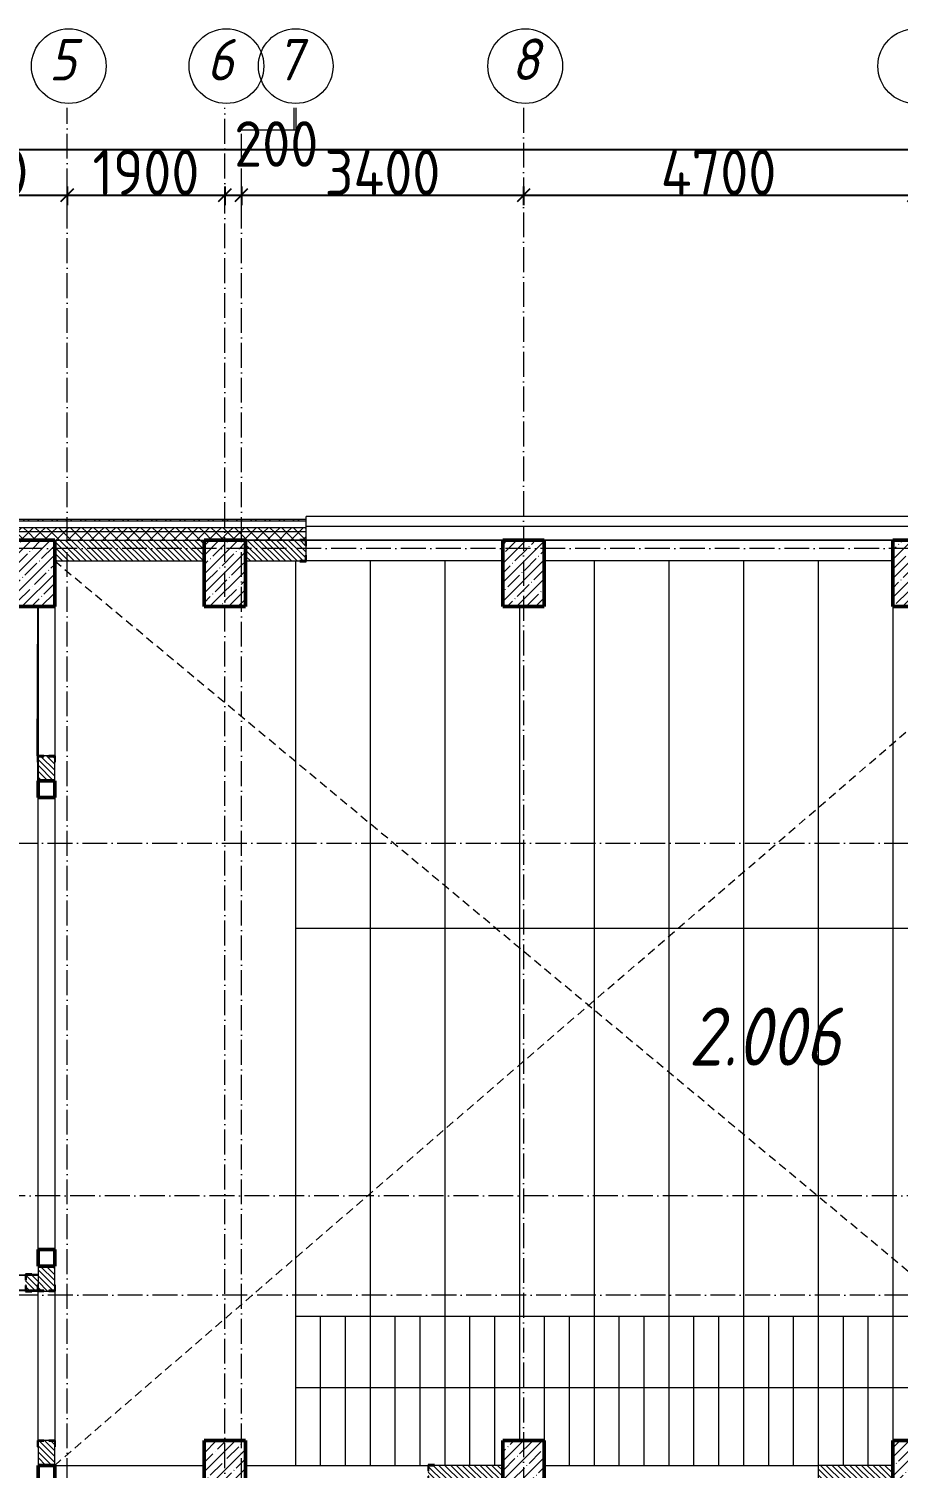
# Model space of a CAD drawing. Header units: millimetres. Extents: x -136833 to 49383, y -8033 to 344618.
# Drawn here: x -124146 to -113669, y 320293 to 337642 of the extents above; entities that cross this region are included whole.
import ezdxf

# ---------------------------------------------------------------- set-up
doc = ezdxf.new("R2010")
doc.units = ezdxf.units.MM
doc.linetypes.add('200_ШТРИХ_ш1п0_6_', pattern=[160, 100, -60])
doc.linetypes.add('50_200_ШТРИХ_1Т_ш5_п1_п1_', pattern=[700, 500, -100, 0, -100])
for name, color, linetype, lineweight in [('A-____-____-DIMS', 7, 'Continuous', 9), ('A-DETL-____-OTLN-3', 7, '200_ШТРИХ_ш1п0_6_', 9), ('A-GENM-____-MCUT', 7, 'Continuous', 25), ('A-GENM-____-OTLN-1', 7, 'Continuous', 25), ('A-GLAZ-____-OTLN', 7, 'Continuous', 9), ('A-WALL-____-MCUT', 7, 'Continuous', 13), ('A-WALL-____-MCUT-1', 7, 'Continuous', 9), ('A-WALL-____-OTLN', 7, 'Continuous', 9), ('A-WALL-____-PATT-1', 7, 'Continuous', 9), ('A-WALL-FNSH-MCUT-1', 7, 'Continuous', 9), ('I-WALL-____-OTLN', 7, 'Continuous', 9), ('S-COLS-____-MCUT', 7, 'Continuous', 50), ('S-COLS-____-OTLN', 7, 'Continuous', 9), ('S-GRID-____-IDEN', 7, 'Continuous', 9), ('S-GRID-____-OTLN', 7, 'Continuous', 9), ('S-GRID-____-OTLN-1', 7, '50_200_ШТРИХ_1Т_ш5_п1_п1_', 9), ('S-STRS-____-OTLN-1', 7, 'Continuous', 9), ('Марки помещений', 7, 'Continuous', 9)]:
    doc.layers.add(name, color=color, linetype=linetype, lineweight=lineweight)
doc.styles.add('ISOCPEUR_I_2', font='isocpeui.ttf', dxfattribs={"width": 0.85, "height": 2.3})
doc.styles.add('ISOCPEUR_I_9', font='isocpeui.ttf', dxfattribs={"width": 0.9, "height": 250})
doc.styles.add('СПДС', font='isocpeur.ttf', dxfattribs={"width": 0.9})
doc.dimstyles.new('ISO-2_5_0_9К_БОЛЬШОЙ_ОСИ', dxfattribs={"dimscale": 304.8, "dimtxt": 248.995294, "dimasz": 0.492126, "dimexe": 0.393701, "dimexo": 0, "dimgap": 0, "dimtad": 1, "dimdec": 0, "dimzin": 0, "dimdsep": 46, "dimtxsty": 'ISOCPEUR_I_9', "dimblk1": 'OBLIQUE', "dimblk2": 'OBLIQUE', "dimsah": 1, "dimcen": 0.09, "dimdle": 0.393701, "dimazin": 0, "dimtfac": 1, "dimtdec": 4, "dimtix": 1, "dimtmove": 0, "dimatfit": 3, "dimfxl": 1, "dimtvp": 1, "dimtolj": 1, "dimtzin": 0, "dimarcsym": 2})
doc.dimstyles.new('ISO-2_5_0_9К_БОЛЬШОЙ_ОСИ_1', dxfattribs={"dimscale": 304.8, "dimtxt": 248.995294, "dimasz": 0.492126, "dimexe": 0.393701, "dimexo": 0, "dimgap": 0, "dimtad": 1, "dimdec": 0, "dimzin": 0, "dimdsep": 46, "dimtxsty": 'ISOCPEUR_I_9', "dimblk1": 'OBLIQUE', "dimblk2": 'OBLIQUE', "dimsah": 1, "dimcen": 0.09, "dimdle": 0.393701, "dimazin": 0, "dimtfac": 1, "dimtdec": 4, "dimtix": 1, "dimtmove": 1, "dimatfit": 3, "dimfxl": 1, "dimtvp": 1, "dimtolj": 1, "dimtzin": 0, "dimarcsym": 2})
doc.dimstyles.new('ISO-2_5_0_9К_БОЛЬШОЙ_ОСИ_2', dxfattribs={"dimscale": 304.8, "dimtxt": 248.995294, "dimasz": 0.492126, "dimexe": 0.393701, "dimexo": 0, "dimgap": 0, "dimtad": 1, "dimdec": 0, "dimzin": 0, "dimdsep": 46, "dimtxsty": 'ISOCPEUR_I_9', "dimblk1": 'OBLIQUE', "dimblk2": 'OBLIQUE', "dimsah": 1, "dimcen": 0.09, "dimdle": 0.393701, "dimazin": 0, "dimtfac": 1, "dimtdec": 4, "dimtix": 1, "dimtmove": 2, "dimatfit": 3, "dimfxl": 1, "dimtvp": 1, "dimtolj": 1, "dimtzin": 0, "dimarcsym": 2})
pattern_1 = [(45, (-131434.41, 245796.49), (-70.71068, 70.71068), []), (135, (-131434.41, 245796.49), (-70.71068, -70.71068), [])]
pattern_2 = [(135, (-131434.413, 245796.486), (-35.35534, -35.35534), [])]

# ---------------------------------------------------------------- blocks, each defined once
blk = doc.blocks.new('BSC_Колонна _Прямоугольная - 500х800-25984396-АР1_План отверстий 2 этажа в осях 1-64_Ю-ЯЯ')
at = {"layer": 'S-COLS-____-OTLN'}
h = blk.add_hatch(dxfattribs=at)
h.set_pattern_fill('FP_14', color=256, style=0, pattern_type=2)
h.set_pattern_definition([(45, (-9650, -85281.04), (-114.04925, 114.04925), []), (45, (-9535.95, -85281.04), (-114.04925, 114.04925), [201.613, -40.323, 3.353, -36.97])])
h.paths.add_polyline_path([(-250, -400), (250, -400), (250, 400), (-250, 400)], flags=0)
at = {"layer": 'S-COLS-____-MCUT'}
for p, q in [((250, 400), (-250, 400)), ((-250, 400), (-250, -400)), ((250, -400), (250, 400)), ((-250, -400), (250, -400))]:
    blk.add_line(p, q, dxfattribs=at)
blk = doc.blocks.new('BSC_Колонна _Прямоугольная - 500х800-V9-АР1_План отверстий 2 этажа в осях 1-64_Ю-ЯЯ')
at = {"layer": 'S-COLS-____-OTLN'}
h = blk.add_hatch(dxfattribs=at)
h.set_pattern_fill('FP_15', color=256, style=0, pattern_type=2)
h.set_pattern_definition([(45, (-9650, -74431.04), (-114.04925, 114.04925), []), (45, (-9535.95, -74431.04), (-114.04925, 114.04925), [201.613, -40.323, 3.353, -36.97])])
h.paths.add_polyline_path([(-250, -400), (250, -400), (250, 400), (-250, 400)], flags=0)
at = {"layer": 'S-COLS-____-MCUT'}
for p, q in [((250, 400), (-250, 400)), ((-250, 400), (-250, -400)), ((250, -400), (250, 400)), ((-250, -400), (250, -400))]:
    blk.add_line(p, q, dxfattribs=at)
blk = doc.blocks.new('BSC_Колонна _Прямоугольная - 500х800-V63-АР1_План отверстий 2 этажа в осях 1-64_Ю-ЯЯ')
at = {"layer": 'S-COLS-____-OTLN'}
h = blk.add_hatch(dxfattribs=at)
h.set_pattern_fill('FP_74', color=256, style=0, pattern_type=2)
h.set_pattern_definition([(45, (-13250, -85281.04), (-114.04925, 114.04925), []), (45, (-13135.95, -85281.04), (-114.04925, 114.04925), [201.613, -40.323, 3.353, -36.97])])
h.paths.add_polyline_path([(-250, -400), (250, -400), (250, 400), (-250, 400)], flags=0)
at = {"layer": 'S-COLS-____-MCUT'}
for p, q in [((250, 400), (-250, 400)), ((-250, 400), (-250, -400)), ((250, -400), (250, 400)), ((-250, -400), (250, -400))]:
    blk.add_line(p, q, dxfattribs=at)
blk = doc.blocks.new('BSC_Колонна _Прямоугольная - 500х800-V64-АР1_План отверстий 2 этажа в осях 1-64_Ю-ЯЯ')
at = {"layer": 'S-COLS-____-OTLN'}
h = blk.add_hatch(dxfattribs=at)
h.set_pattern_fill('FP_75', color=256, style=0, pattern_type=2)
h.set_pattern_definition([(45, (-17950, -85281.04), (-114.04925, 114.04925), []), (45, (-17835.95, -85281.04), (-114.04925, 114.04925), [201.613, -40.323, 3.353, -36.97])])
h.paths.add_polyline_path([(-250, -400), (250, -400), (250, 400), (-250, 400)], flags=0)
at = {"layer": 'S-COLS-____-MCUT'}
for p, q in [((250, 400), (-250, 400)), ((-250, 400), (-250, -400)), ((250, -400), (250, 400)), ((-250, -400), (250, -400))]:
    blk.add_line(p, q, dxfattribs=at)
blk = doc.blocks.new('BSC_Колонна _Прямоугольная - 500х800-V65-АР1_План отверстий 2 этажа в осях 1-64_Ю-ЯЯ')
at = {"layer": 'S-COLS-____-OTLN'}
h = blk.add_hatch(dxfattribs=at)
h.set_pattern_fill('FP_76', color=256, style=0, pattern_type=2)
h.set_pattern_definition([(45, (-13250, -74431.04), (-114.04925, 114.04925), []), (45, (-13135.95, -74431.04), (-114.04925, 114.04925), [201.613, -40.323, 3.353, -36.97])])
h.paths.add_polyline_path([(-250, -400), (250, -400), (250, 400), (-250, 400)], flags=0)
at = {"layer": 'S-COLS-____-MCUT'}
for p, q in [((250, 400), (-250, 400)), ((-250, 400), (-250, -400)), ((250, -400), (250, 400)), ((-250, -400), (250, -400))]:
    blk.add_line(p, q, dxfattribs=at)
blk = doc.blocks.new('BSC_Колонна _Прямоугольная - 500х800-V66-АР1_План отверстий 2 этажа в осях 1-64_Ю-ЯЯ')
at = {"layer": 'S-COLS-____-OTLN'}
h = blk.add_hatch(dxfattribs=at)
h.set_pattern_fill('FP_77', color=256, style=0, pattern_type=2)
h.set_pattern_definition([(45, (-17950, -74431.04), (-114.04925, 114.04925), []), (45, (-17835.95, -74431.04), (-114.04925, 114.04925), [201.613, -40.323, 3.353, -36.97])])
h.paths.add_polyline_path([(-250, -400), (250, -400), (250, 400), (-250, 400)], flags=0)
at = {"layer": 'S-COLS-____-MCUT'}
for p, q in [((250, 400), (-250, 400)), ((-250, 400), (-250, -400)), ((250, -400), (250, 400)), ((-250, -400), (250, -400))]:
    blk.add_line(p, q, dxfattribs=at)
blk = doc.blocks.new('BSC_Колонна _Прямоугольная - 500х800-V91-АР1_План отверстий 2 этажа в осях 1-64_Ю-ЯЯ')
at = {"layer": 'S-COLS-____-OTLN'}
h = blk.add_hatch(dxfattribs=at)
h.set_pattern_fill('FP_104', color=256, style=0, pattern_type=2)
h.set_pattern_definition([(45, (-7350, -85281.04), (-114.04925, 114.04925), []), (45, (-7235.95, -85281.04), (-114.04925, 114.04925), [201.613, -40.323, 3.353, -36.97])])
h.paths.add_polyline_path([(-250, -400), (250, -400), (250, 400), (-250, 400)], flags=0)
at = {"layer": 'S-COLS-____-MCUT'}
for p, q in [((250, 400), (-250, 400)), ((-250, 400), (-250, -400)), ((250, -400), (250, 400)), ((-250, -400), (250, -400))]:
    blk.add_line(p, q, dxfattribs=at)
blk = doc.blocks.new('Отлив_СКБ - Отлив витража_120_НВФ-31886523-АР1_План отверстий 2 этажа в осях 1-64_Ю-ЯЯ')
at = {"layer": 'A-GLAZ-____-OTLN'}
for p, q in [((0, 83), (0, 120)), ((9500, 120), (0, 120)), ((0, 2), (9500, 2)), ((9500, 120), (9500, 83)), ((9500, 0), (0, 0))]:
    blk.add_line(p, q, dxfattribs=at)
blk = doc.blocks.new('Фахверк_СКБ_Уголок - 250_2700-27497298-АР1_План отверстий 2 этажа в осях 1-64_Ю-ЯЯ')
at = {"layer": 'A-GENM-____-MCUT'}
for p, q in [((200, 181), (125, 181)), ((125, 181), (125, 106)), ((131, 106), (131, 175)), ((131, 175), (200, 175)), ((200, 175), (200, 181)), ((125, 106), (131, 106)), ((131, -6), (125, -6)), ((125, -6), (125, -81)), ((125, -81), (200, -81)), ((131, -75), (131, -6)), ((200, -75), (131, -75)), ((200, -81), (200, -75))]:
    blk.add_line(p, q, dxfattribs=at)
blk = doc.blocks.new('Фахверк_СКБ_Уголок - 200_3550_зеркало-28264001-АР1_План отверстий 2 этажа в осях 1-64_Ю-ЯЯ')
at = {"layer": 'A-GENM-____-MCUT'}
for p, q in [((200, 156), (125, 156)), ((125, 156), (125, 81)), ((125, 81), (131, 81)), ((131, 19), (125, 19)), ((125, 19), (125, -56)), ((131, 81), (131, 150)), ((131, 150), (200, 150)), ((131, -50), (131, 19)), ((200, 150), (200, 156)), ((125, -56), (200, -56)), ((200, -50), (131, -50)), ((200, -56), (200, -50))]:
    blk.add_line(p, q, dxfattribs=at)
blk = doc.blocks.new('Фахверк_СКБ_Уголок - 200_3550-28267367-АР1_План отверстий 2 этажа в осях 1-64_Ю-ЯЯ')
at = {"layer": 'A-GENM-____-MCUT'}
for p, q in [((200, 156), (125, 156)), ((125, 156), (125, 81)), ((125, 81), (131, 81)), ((131, 19), (125, 19)), ((125, 19), (125, -56)), ((131, 81), (131, 150)), ((131, 150), (200, 150)), ((131, -50), (131, 19)), ((200, 150), (200, 156)), ((125, -56), (200, -56)), ((200, -50), (131, -50)), ((200, -56), (200, -50))]:
    blk.add_line(p, q, dxfattribs=at)
blk = doc.blocks.new('BSC_Колонна _Прямоугольная1 - 200х200 _металл_-35205626-АР1_План отверстий 2 этажа в осях 1-64_Ю-ЯЯ')
at = {"layer": 'S-COLS-____-MCUT'}
for p, q in [((100, 100), (-100, 100)), ((-100, 100), (-100, -100)), ((100, -100), (100, 100)), ((-100, -100), (100, -100))]:
    blk.add_line(p, q, dxfattribs=at)
blk = doc.blocks.new('BSC_Колонна _Прямоугольная1 - 200х200 _металл_-35201446-АР1_План отверстий 2 этажа в осях 1-64_Ю-ЯЯ')
at = {"layer": 'S-COLS-____-MCUT'}
for p, q in [((100, 100), (-100, 100)), ((-100, 100), (-100, -100)), ((100, -100), (100, 100)), ((-100, -100), (100, -100))]:
    blk.add_line(p, q, dxfattribs=at)
blk = doc.blocks.new('Ось сетки - Круг_Ø6_00__ISO-2_5_0_9K_-25732049-АР1_План отверстий 3 этажа в осях 1-64_Ю-ЯЯ')
at = {"layer": 'S-GRID-____-IDEN'}
blk.add_circle((0, 0), 3, dxfattribs=at)
blk = doc.blocks.new('_Oblique')
at = {"color": 0, "linetype": 'ByBlock', "lineweight": -2}
blk.add_line((-0.5, -0.5), (0.5, 0.5), dxfattribs=at)
blk = doc.blocks.new('*D1975')
at = {"layer": 'A-____-____-DIMS', "color": 0, "lineweight": -2, "transparency": 16777216}
for p, q in [((289101, 2977), (291641, 2977)), ((289221, 3083), (289221, 2857)), ((291521, 3083), (291521, 2857))]:
    blk.add_line(p, q, dxfattribs=at)
at = {"layer": 'Defpoints', "color": 0, "transparency": 16777216}
for p in [(289221, 3083), (291521, 3083), (291521, 2977)]:
    blk.add_point(p, dxfattribs=at)
at = {"layer": 'A-____-____-DIMS', "color": 0, "lineweight": -2, "transparency": 16777216, "xscale": 150, "yscale": 150, "zscale": 150, "rotation": 180}
blk.add_blockref('_Oblique', (289221, 2977), dxfattribs=at)
at = {"layer": 'A-____-____-DIMS', "color": 0, "lineweight": -2, "transparency": 16777216, "xscale": 150, "yscale": 150, "zscale": 150}
blk.add_blockref('_Oblique', (291521, 2977), dxfattribs=at)
at = {"layer": 'A-____-____-DIMS', "color": 0, "transparency": 16777216, "insert": (290371, 3251), "char_height": 548.6, "attachment_point": 5, "style": 'СПДС'}
blk.add_mtext('\\A1;2300', dxfattribs=at)
blk = doc.blocks.new('*D1976')
at = {"layer": 'A-____-____-DIMS', "color": 0, "lineweight": -2, "transparency": 16777216}
for p, q in [((291401, 2977), (293541, 2977)), ((291521, 3083), (291521, 2857)), ((293421, 3083), (293421, 2857))]:
    blk.add_line(p, q, dxfattribs=at)
at = {"layer": 'Defpoints', "color": 0, "transparency": 16777216}
for p in [(291521, 3083), (293421, 3083), (293421, 2977)]:
    blk.add_point(p, dxfattribs=at)
at = {"layer": 'A-____-____-DIMS', "color": 0, "lineweight": -2, "transparency": 16777216, "xscale": 150, "yscale": 150, "zscale": 150, "rotation": 180}
blk.add_blockref('_Oblique', (291521, 2977), dxfattribs=at)
at = {"layer": 'A-____-____-DIMS', "color": 0, "lineweight": -2, "transparency": 16777216, "xscale": 150, "yscale": 150, "zscale": 150}
blk.add_blockref('_Oblique', (293421, 2977), dxfattribs=at)
at = {"layer": 'A-____-____-DIMS', "color": 0, "transparency": 16777216, "insert": (292471, 3251), "char_height": 548.6, "attachment_point": 5, "style": 'СПДС'}
blk.add_mtext('\\A1;1900', dxfattribs=at)
blk = doc.blocks.new('*D1977')
at = {"layer": 'A-____-____-DIMS', "color": 0, "lineweight": -2, "transparency": 16777216}
for p, q in [((293301, 2977), (293741, 2977)), ((293421, 3083), (293421, 2857)), ((293621, 3083), (293621, 2857))]:
    blk.add_line(p, q, dxfattribs=at)
at = {"layer": 'Defpoints', "color": 0, "transparency": 16777216}
for p in [(293421, 3083), (293621, 3083), (293621, 2977)]:
    blk.add_point(p, dxfattribs=at)
at = {"layer": 'A-____-____-DIMS', "color": 0, "lineweight": -2, "transparency": 16777216, "xscale": 150, "yscale": 150, "zscale": 150, "rotation": 180}
blk.add_blockref('_Oblique', (293421, 2977), dxfattribs=at)
at = {"layer": 'A-____-____-DIMS', "color": 0, "lineweight": -2, "transparency": 16777216, "xscale": 150, "yscale": 150, "zscale": 150}
blk.add_blockref('_Oblique', (293621, 2977), dxfattribs=at)
at = {"layer": 'A-____-____-DIMS', "color": 0, "transparency": 16777216, "insert": (293534, 3868), "char_height": 548.6, "attachment_point": 1, "line_spacing_factor": 1.149209, "style": 'СПДС'}
blk.add_mtext('\\A1;200', dxfattribs=at)
blk = doc.blocks.new('*D1978')
at = {"layer": 'A-____-____-DIMS', "color": 0, "lineweight": -2, "transparency": 16777216}
for p, q in [((293501, 2977), (297141, 2977)), ((293621, 3083), (293621, 2857)), ((297021, 3083), (297021, 2857))]:
    blk.add_line(p, q, dxfattribs=at)
at = {"layer": 'Defpoints', "color": 0, "transparency": 16777216}
for p in [(293621, 3083), (297021, 3083), (297021, 2977)]:
    blk.add_point(p, dxfattribs=at)
at = {"layer": 'A-____-____-DIMS', "color": 0, "lineweight": -2, "transparency": 16777216, "xscale": 150, "yscale": 150, "zscale": 150, "rotation": 180}
blk.add_blockref('_Oblique', (293621, 2977), dxfattribs=at)
at = {"layer": 'A-____-____-DIMS', "color": 0, "lineweight": -2, "transparency": 16777216, "xscale": 150, "yscale": 150, "zscale": 150}
blk.add_blockref('_Oblique', (297021, 2977), dxfattribs=at)
at = {"layer": 'A-____-____-DIMS', "color": 0, "transparency": 16777216, "insert": (295321, 3251), "char_height": 548.6, "attachment_point": 5, "style": 'СПДС'}
blk.add_mtext('\\A1;3400', dxfattribs=at)
blk = doc.blocks.new('*D1979')
at = {"layer": 'A-____-____-DIMS', "color": 0, "lineweight": -2, "transparency": 16777216}
for p, q in [((296901, 2977), (301841, 2977)), ((297021, 3083), (297021, 2857)), ((301721, 3083), (301721, 2857))]:
    blk.add_line(p, q, dxfattribs=at)
at = {"layer": 'Defpoints', "color": 0, "transparency": 16777216}
for p in [(297021, 3083), (301721, 3083), (301721, 2977)]:
    blk.add_point(p, dxfattribs=at)
at = {"layer": 'A-____-____-DIMS', "color": 0, "lineweight": -2, "transparency": 16777216, "xscale": 150, "yscale": 150, "zscale": 150, "rotation": 180}
blk.add_blockref('_Oblique', (297021, 2977), dxfattribs=at)
at = {"layer": 'A-____-____-DIMS', "color": 0, "lineweight": -2, "transparency": 16777216, "xscale": 150, "yscale": 150, "zscale": 150}
blk.add_blockref('_Oblique', (301721, 2977), dxfattribs=at)
at = {"layer": 'A-____-____-DIMS', "color": 0, "transparency": 16777216, "insert": (299371, 3251), "char_height": 548.6, "attachment_point": 5, "style": 'СПДС'}
blk.add_mtext('\\A1;4700', dxfattribs=at)
blk = doc.blocks.new('*D2013')
at = {"layer": 'A-____-____-DIMS', "color": 0, "lineweight": -2, "transparency": 16777216}
for p, q in [((281301, 3529), (332155, 3529)), ((281421, 3635), (281421, 3409)), ((385041, 3529), (334032, 3529)), ((384921, 3635), (384921, 3409))]:
    blk.add_line(p, q, dxfattribs=at)
at = {"layer": 'Defpoints', "color": 0, "transparency": 16777216}
for p in [(281421, 3635), (384921, 3635), (384921, 3529)]:
    blk.add_point(p, dxfattribs=at)
at = {"layer": 'A-____-____-DIMS', "color": 0, "lineweight": -2, "transparency": 16777216, "xscale": 150, "yscale": 150, "zscale": 150, "rotation": 180}
blk.add_blockref('_Oblique', (281421, 3529), dxfattribs=at)
at = {"layer": 'A-____-____-DIMS', "color": 0, "lineweight": -2, "transparency": 16777216, "xscale": 150, "yscale": 150, "zscale": 150}
blk.add_blockref('_Oblique', (384921, 3529), dxfattribs=at)
at = {"layer": 'A-____-____-DIMS', "color": 0, "transparency": 16777216, "insert": (332155, 4055), "char_height": 548.6, "attachment_point": 1, "line_spacing_factor": 1.149209, "style": 'СПДС'}
blk.add_mtext('\\A1;103500', dxfattribs=at)
blk = doc.blocks.new('3эт')
at = {"layer": 'S-GRID-____-OTLN-1', "color": 251, "ltscale": 0.6, "true_color": 0x636466}
for p, q in [((291520.7, -33971.9), (291520.7, 4029.4)), ((293420.7, -33791.8), (293420.7, 4029.4)), ((294255.7, 3765.1), (294255.7, 4029.4)), ((297020.7, 4029.4), (297020.7, -33971.9)), ((293620.7, -33971.9), (293620.7, 3765.1)), ((293620.7, 3765.1), (294255.7, 3765.1)), ((387845.1, -1282.4), (279101.9, -1282.4)), ((279101.9, -4832.4), (387845.1, -4832.4)), ((330925.3, -9082.4), (279101.9, -9082.4)), ((316375.7, -10282.4), (279101.9, -10282.4))]:
    blk.add_line(p, q, dxfattribs=at)
at = {"layer": 'S-GRID-____-IDEN', "xscale": 150, "yscale": 150, "zscale": 99.99999999999993}
for p in [(291540.6, 4531.9), (293440.6, 4531.9), (294275.6, 4531.9)]:
    blk.add_blockref('Ось сетки - Круг_Ø6_00__ISO-2_5_0_9K_-25732049-АР1_План отверстий 3 этажа в осях 1-64_Ю-ЯЯ', p, dxfattribs=at)
at = {"layer": 'S-GRID-____-IDEN', "xscale": 150, "yscale": 150, "zscale": 99.99999999999993, "rotation": 180}
for p in [(297040.6, 4531.9), (301740.6, 4531.9)]:
    blk.add_blockref('Ось сетки - Круг_Ø6_00__ISO-2_5_0_9K_-25732049-АР1_План отверстий 3 этажа в осях 1-64_Ю-ЯЯ', p, dxfattribs=at)
at = {"layer": 'S-GRID-____-IDEN', "char_height": 500, "width": 202.025, "attachment_point": 1, "style": 'ISOCPEUR_I_9'}
for s, insert in [('\\fISOCPEUR|b0|i1|c204|p34|;\\W.9;5', (291301.8, 4859.2)), ('\\fISOCPEUR|b0|i1|c204|p34|;\\W.9;6', (293201.8, 4859.2)), ('\\fISOCPEUR|b0|i1|c204|p34|;\\W.9;7', (294036.8, 4859.2)), ('\\fISOCPEUR|b0|i1|c204|p34|;\\W.9;8', (296872.4, 4864.3))]:
    blk.add_mtext(s, dxfattribs=dict(at, insert=insert))
at = {"layer": 'A-____-____-DIMS'}
for base, p1, p2, dimstyle, override, picture, middle in [((384920.7, 3529.2), (281420.7, 3635.3), (384920.7, 3635.3), 'ISO-2_5_0_9К_БОЛЬШОЙ_ОСИ_2', {"dimtxt": 1.8, "dimpost": '<>', "dimtxsty": 'СПДС', "dimfxl": 103500}, '*D2013', (333093.6, 3689.2)), ((293620.7, 2977), (293420.7, 3083.1), (293620.7, 3083.1), 'ISO-2_5_0_9К_БОЛЬШОЙ_ОСИ_1', {"dimtxt": 1.8, "dimpost": '<>', "dimtxsty": 'СПДС', "dimfxl": 200}, '*D1977', (294003.2, 3136.9))]:
    dim = blk.add_linear_dim(base=base, p1=p1, p2=p2, dimstyle=dimstyle, override=override, dxfattribs=at)
    dim.commit()
    dim.dimension.update_dxf_attribs({"geometry": picture, "text_midpoint": middle, "dimtype": 160})
for base, p1, p2, override, picture, middle in [((291520.7, 2977), (289220.7, 3083.1), (291520.7, 3083.1), {"dimtxt": 1.8, "dimpost": '<>', "dimtxsty": 'СПДС', "dimfxl": 2300}, '*D1975', (290370.7, 3251.3)), ((293420.7, 2977), (291520.7, 3083.1), (293420.7, 3083.1), {"dimtxt": 1.8, "dimpost": '<>', "dimtxsty": 'СПДС', "dimfxl": 1900}, '*D1976', (292470.7, 3251.3)), ((297020.7, 2977), (293620.7, 3083.1), (297020.7, 3083.1), {"dimtxt": 1.8, "dimpost": '<>', "dimtxsty": 'СПДС', "dimfxl": 3400}, '*D1978', (295320.7, 3251.3)), ((301720.7, 2977), (297020.7, 3083.1), (301720.7, 3083.1), {"dimtxt": 1.8, "dimpost": '<>', "dimtxsty": 'СПДС', "dimfxl": 4700}, '*D1979', (299370.7, 3251.3))]:
    dim = blk.add_linear_dim(base=base, p1=p1, p2=p2, dimstyle='ISO-2_5_0_9К_БОЛЬШОЙ_ОСИ', override=override, dxfattribs=at)
    dim.commit()
    dim.dimension.update_dxf_attribs({"geometry": picture, "text_midpoint": middle})

msp = doc.modelspace()

# ---------------------------------------------------------------- hatches: boundary and pattern name
at = {"layer": 'A-WALL-____-PATT-1'}
h = msp.add_hatch(dxfattribs=at)
h.set_pattern_fill('FP_3', color=256, style=0, pattern_type=2)
h.set_pattern_definition([(45, (-131434.41, 245796.49), (-85.53659, 85.53659), []), (45, (-131377.39, 245796.49), (-85.53659, 85.53659), [])])
h.paths.add_polyline_path([(-107566.9, 331707.5), (-107566.9, 331727.5), (-111304.4, 331727.5), (-111304.4, 331707.5), (-107588.3, 331707.5)], flags=0)
h.paths.add_polyline_path([(-120804.4, 331707.5), (-120804.4, 331727.5), (-134114.4, 331727.5), (-134114.4, 331707.5), (-120844.6, 331707.5)], flags=0)
h = msp.add_hatch(dxfattribs=at)
h.set_pattern_fill('FP_1', color=256, style=0, pattern_type=2)
h.set_pattern_definition(pattern_1)
h.paths.add_polyline_path([(-111304.4, 331577.5), (-107734.4, 331577.5), (-107734.4, 331627.5), (-111304.4, 331627.5)], flags=0)
h.paths.add_polyline_path([(-120844.6, 331577.5), (-120804.4, 331577.5), (-120804.4, 331627.5), (-133884.4, 331627.5), (-133884.4, 331577.5), (-124379.6, 331577.5)], flags=0)
h = msp.add_hatch(dxfattribs=at)
h.set_pattern_fill('FP_1', color=256, style=0, pattern_type=2)
h.set_pattern_definition(pattern_1)
h.paths.add_polyline_path([(-108434.4, 331477.5), (-107734.4, 331477.5), (-107734.4, 331577.5), (-111304.4, 331577.5), (-111304.4, 331483.5), (-111229.4, 331483.5), (-111229.4, 331477.5), (-108472.1, 331477.5)], flags=0)
h.paths.add_polyline_path([(-121534.4, 331477.5), (-120879.4, 331477.5), (-120879.4, 331483.5), (-120804.4, 331483.5), (-120804.4, 331577.5), (-133884.4, 331577.5), (-133884.4, 331477.5), (-122034.4, 331477.5)], flags=0)
h = msp.add_hatch(dxfattribs=at)
h.set_pattern_fill('FP_6', color=256, style=0, pattern_type=2)
h.set_pattern_definition(pattern_2)
h.paths.add_polyline_path([(-122034.4, 331227.5), (-122034.4, 331477.5), (-123834.4, 331477.5), (-123834.4, 331227.5)], flags=0)
h = msp.add_hatch(dxfattribs=at)
h.set_pattern_fill('FP_6', color=256, style=0, pattern_type=2)
h.set_pattern_definition(pattern_2)
h.paths.add_polyline_path([(-120844.6, 331227.5), (-120810.4, 331227.5), (-120810.4, 331296.5), (-120804.4, 331296.5), (-120804.4, 331408.5), (-120810.4, 331408.5), (-120810.4, 331477.5), (-121534.4, 331477.5), (-121534.4, 331227.5), (-120879.4, 331227.5)], flags=0)
h = msp.add_hatch(dxfattribs=at)
h.set_pattern_fill('FP_6', color=256, style=0, pattern_type=2)
h.set_pattern_definition(pattern_2)
h.paths.add_polyline_path([(-124034.4, 328577.5), (-123834.4, 328577.5), (-123834.4, 328871.5), (-123903.4, 328871.5), (-123903.4, 328877.5), (-123965.4, 328877.5), (-123965.4, 328871.5), (-124034.4, 328871.5), (-124034.4, 328671.5)], flags=0)
h = msp.add_hatch(dxfattribs=at)
h.set_pattern_fill('FP_6', color=256, style=0, pattern_type=2)
h.set_pattern_definition(pattern_2)
h.paths.add_polyline_path([(-123914.4, 320327.5), (-123834.4, 320327.5), (-123834.4, 320621.5), (-123903.4, 320621.5), (-123903.4, 320627.5), (-123965.4, 320627.5), (-123965.4, 320621.5), (-124034.4, 320621.5), (-124034.4, 320327.5)], flags=0)
h.paths.add_polyline_path([(-123903.4, 322427.5), (-123903.4, 322433.5), (-123834.4, 322433.5), (-123834.4, 322727.5), (-124034.4, 322727.5), (-124034.4, 322433.5), (-123965.4, 322433.5), (-123965.4, 322427.5)], flags=0)
h = msp.add_hatch(dxfattribs=at)
h.set_pattern_fill('FP_6', color=256, style=0, pattern_type=2)
h.set_pattern_definition(pattern_2)
h.paths.add_polyline_path([(-124040.4, 322427.5), (-124040.4, 322502.5), (-124034.4, 322502.5), (-124034.4, 322627.5), (-124178.4, 322627.5), (-124178.4, 322558.5), (-124184.4, 322558.5), (-124184.4, 322496.5), (-124178.4, 322496.5), (-124178.4, 322427.5), (-124109.4, 322427.5)], flags=0)
h = msp.add_hatch(dxfattribs=at)
h.set_pattern_fill('FP_6', color=256, style=0, pattern_type=2)
h.set_pattern_definition(pattern_2)
h.paths.add_polyline_path([(-119077.1, 320127.5), (-118434.4, 320127.5), (-118434.4, 320327.5), (-119328.4, 320327.5), (-119328.4, 320258.5), (-119334.4, 320258.5), (-119334.4, 320196.5), (-119328.4, 320196.5), (-119328.4, 320127.5), (-119259.4, 320127.5)], flags=0)
h = msp.add_hatch(dxfattribs=at)
h.set_pattern_fill('FP_6', color=256, style=0, pattern_type=2)
h.set_pattern_definition(pattern_2)
h.paths.add_polyline_path([(-114634.4, 320127.5), (-113734.4, 320127.5), (-113734.4, 320327.5), (-114634.4, 320327.5)], flags=0)

# ---------------------------------------------------------------- linework, layer by layer
for points in [[(-124034.4, 330677.5), (-124334.4, 330677.5), (-124334.4, 331227.5)], [(-124040.4, 328877.5), (-124034.4, 330677.5)], [(-124034.4, 328871.5), (-124034.4, 330677.5)], [(-124034.4, 328577.5), (-124034.4, 328877.5)], [(-124034.4, 322615), (-128784.4, 322627.5), (-128784.4, 323027.5), (-131184.4, 323027.5), (-131184.4, 322627.5), (-133384.4, 322627.5)], [(-124034.4, 322433.5), (-125884.4, 322433.5)]]:
    msp.add_lwpolyline(points)
at = {"layer": 'A-DETL-____-OTLN-3'}
for p, q in [((-123834.4, 320327.5), (-111184.4, 331227.5)), ((-123834.4, 331227.5), (-110734.4, 320327.5))]:
    msp.add_line(p, q, dxfattribs=at)
at = {"layer": 'A-WALL-____-MCUT'}
for p, q in [((-120804.4, 331707.5), (-134114.4, 331707.5)), ((-120804.4, 331483.5), (-120804.4, 331707.5)), ((-123834.4, 331477.5), (-122034.4, 331477.5)), ((-120804.4, 331296.5), (-120804.4, 331408.5)), ((-123834.4, 331227.5), (-122034.4, 331227.5)), ((-121534.4, 331227.5), (-120879.4, 331227.5)), ((-124034.4, 328802.5), (-124034.4, 328577.5)), ((-123903.4, 328877.5), (-123965.4, 328877.5)), ((-123834.4, 328577.5), (-123834.4, 328802.5)), ((-124034.4, 322727.5), (-124034.4, 322502.5)), ((-123834.4, 322502.5), (-123834.4, 322727.5)), ((-124034.4, 322627.5), (-124109.4, 322627.5)), ((-124109.4, 322427.5), (-124040.4, 322427.5)), ((-123965.4, 322427.5), (-123903.4, 322427.5)), ((-123903.4, 320627.5), (-123965.4, 320627.5)), ((-124034.4, 320552.5), (-124034.4, 320327.5)), ((-123834.4, 320327.5), (-123834.4, 320552.5)), ((-118434.4, 320327.5), (-119259.4, 320327.5)), ((-114634.4, 320327.5), (-114634.4, 319127.5)), ((-113734.4, 320327.5), (-114634.4, 320327.5))]:
    msp.add_line(p, q, dxfattribs=at)
at = {"layer": 'A-WALL-____-MCUT-1'}
for p, q in [((-120804.4, 331627.5), (-133884.4, 331627.5)), ((-120804.4, 331577.5), (-133884.4, 331577.5)), ((-121534.4, 331477.5), (-120879.4, 331477.5)), ((-120879.4, 331477.5), (-121534.4, 331477.5))]:
    msp.add_line(p, q, dxfattribs=at)
at = {"layer": 'A-WALL-____-OTLN'}
for p, q in [((-118434.4, 331477.5), (-120804.4, 331477.5)), ((-120804.4, 331477.5), (-118434.4, 331477.5)), ((-113734.4, 331477.5), (-117934.4, 331477.5)), ((-117934.4, 331477.5), (-113734.4, 331477.5)), ((-118434.4, 331227.5), (-120804.4, 331227.5)), ((-113734.4, 331227.5), (-117934.4, 331227.5))]:
    msp.add_line(p, q, dxfattribs=at)
at = {"layer": 'A-WALL-FNSH-MCUT-1'}
for p, q in [((-120804.4, 331727.5), (-134134.4, 331727.5)), ((-120804.4, 331707.5), (-120804.4, 331727.5))]:
    msp.add_line(p, q, dxfattribs=at)
at = {"layer": 'I-WALL-____-OTLN'}
for p, q in [((-124034.4, 328877.5), (-124034.4, 330677.5)), ((-123834.4, 330677.5), (-123834.4, 328877.5)), ((-124034.4, 322927.5), (-124034.4, 328377.5)), ((-123834.4, 328377.5), (-123834.4, 322927.5)), ((-124034.4, 320627.5), (-124034.4, 322427.5)), ((-123834.4, 322427.5), (-123834.4, 320627.5)), ((-123834.4, 320327.5), (-122034.4, 320327.5)), ((-121534.4, 320327.5), (-119334.4, 320327.5)), ((-117934.4, 320327.5), (-114634.4, 320327.5))]:
    msp.add_line(p, q, dxfattribs=at)
at = {"layer": 'S-GRID-____-OTLN'}
for p, q in [((-120924.7, 336424.7), (-120924.7, 336689.3)), ((-121584.4, 336424.7), (-120924.7, 336424.7))]:
    msp.add_line(p, q, dxfattribs=at)
at = {"layer": 'S-STRS-____-OTLN-1'}
for p, q in [((-120934.4, 331227.5), (-120934.4, 322127.5)), ((-120934.4, 331227.5), (-120934.4, 322127.5)), ((-120034.4, 331227.5), (-120034.4, 322127.5)), ((-120034.4, 331227.5), (-120034.4, 322127.5)), ((-119134.4, 331227.5), (-119134.4, 322127.5)), ((-119134.4, 331227.5), (-119134.4, 322127.5)), ((-117334.4, 331227.5), (-117334.4, 322127.5)), ((-117334.4, 331227.5), (-117334.4, 322127.5)), ((-116434.4, 331227.5), (-116434.4, 322127.5)), ((-116434.4, 331227.5), (-116434.4, 322127.5)), ((-115534.4, 331227.5), (-115534.4, 322127.5)), ((-115534.4, 331227.5), (-115534.4, 322127.5)), ((-114634.4, 331227.5), (-114634.4, 322127.5)), ((-114634.4, 331227.5), (-114634.4, 322127.5)), ((-118234.4, 330677.5), (-118234.4, 322127.5)), ((-118234.4, 330677.5), (-118234.4, 322127.5)), ((-113734.4, 330677.5), (-113734.4, 322127.5)), ((-113734.4, 330677.5), (-113734.4, 322127.5)), ((-120934.4, 326802.5), (-120034.4, 326802.5)), ((-120034.4, 326802.5), (-119134.4, 326802.5)), ((-119134.4, 326802.5), (-118234.4, 326802.5)), ((-118234.4, 326802.5), (-117334.4, 326802.5)), ((-117334.4, 326802.5), (-116434.4, 326802.5)), ((-116434.4, 326802.5), (-115534.4, 326802.5)), ((-115534.4, 326802.5), (-114634.4, 326802.5)), ((-114634.4, 326802.5), (-113734.4, 326802.5)), ((-113734.4, 326802.5), (-112834.4, 326802.5)), ((-120934.4, 322127.5), (-120034.4, 322127.5)), ((-120934.4, 322127.5), (-120934.4, 320327.5)), ((-120934.4, 322127.5), (-120934.4, 320327.5)), ((-120634.4, 322127.5), (-120634.4, 320327.5)), ((-120634.4, 322127.5), (-120634.4, 320327.5)), ((-120334.4, 322127.5), (-120034.4, 322127.5)), ((-120334.4, 322127.5), (-120334.4, 320327.5)), ((-120334.4, 322127.5), (-120334.4, 320327.5)), ((-120034.4, 322127.5), (-119134.4, 322127.5)), ((-120034.4, 322127.5), (-120034.4, 320327.5)), ((-120034.4, 322127.5), (-120034.4, 320327.5)), ((-119734.4, 322127.5), (-119734.4, 320327.5)), ((-119734.4, 322127.5), (-119734.4, 320327.5)), ((-119434.4, 322127.5), (-119134.4, 322127.5)), ((-119434.4, 322127.5), (-119434.4, 320327.5)), ((-119434.4, 322127.5), (-119434.4, 320327.5)), ((-119134.4, 322127.5), (-118234.4, 322127.5)), ((-119134.4, 322127.5), (-119134.4, 320327.5)), ((-119134.4, 322127.5), (-119134.4, 320327.5)), ((-118834.4, 322127.5), (-118834.4, 320327.5)), ((-118834.4, 322127.5), (-118834.4, 320327.5)), ((-118534.4, 322127.5), (-118234.4, 322127.5)), ((-118534.4, 322127.5), (-118534.4, 320327.5)), ((-118534.4, 322127.5), (-118534.4, 320327.5)), ((-118234.4, 322127.5), (-117334.4, 322127.5)), ((-118234.4, 322127.5), (-118234.4, 320627.5)), ((-118234.4, 322127.5), (-118234.4, 320627.5)), ((-117934.4, 322127.5), (-117934.4, 320627.5)), ((-117934.4, 322127.5), (-117934.4, 320627.5)), ((-117634.4, 322127.5), (-117334.4, 322127.5)), ((-117634.4, 322127.5), (-117634.4, 320327.5)), ((-117634.4, 322127.5), (-117634.4, 320327.5)), ((-117334.4, 322127.5), (-116434.4, 322127.5)), ((-117334.4, 322127.5), (-117334.4, 320327.5)), ((-117334.4, 322127.5), (-117334.4, 320327.5)), ((-117034.4, 322127.5), (-117034.4, 320327.5)), ((-117034.4, 322127.5), (-117034.4, 320327.5)), ((-116734.4, 322127.5), (-116434.4, 322127.5)), ((-116734.4, 322127.5), (-116734.4, 320327.5)), ((-116734.4, 322127.5), (-116734.4, 320327.5)), ((-116434.4, 322127.5), (-115534.4, 322127.5)), ((-116434.4, 322127.5), (-116434.4, 320327.5)), ((-116434.4, 322127.5), (-116434.4, 320327.5)), ((-116134.4, 322127.5), (-116134.4, 320327.5)), ((-116134.4, 322127.5), (-116134.4, 320327.5)), ((-115834.4, 322127.5), (-115534.4, 322127.5)), ((-115834.4, 322127.5), (-115834.4, 320327.5)), ((-115834.4, 322127.5), (-115834.4, 320327.5)), ((-115534.4, 322127.5), (-114634.4, 322127.5)), ((-115534.4, 322127.5), (-115534.4, 320327.5)), ((-115534.4, 322127.5), (-115534.4, 320327.5)), ((-115234.4, 322127.5), (-115234.4, 320327.5)), ((-115234.4, 322127.5), (-115234.4, 320327.5)), ((-114934.4, 322127.5), (-114634.4, 322127.5)), ((-114934.4, 322127.5), (-114934.4, 320327.5)), ((-114934.4, 322127.5), (-114934.4, 320327.5)), ((-114634.4, 322127.5), (-113734.4, 322127.5)), ((-114634.4, 322127.5), (-114634.4, 320327.5)), ((-114634.4, 322127.5), (-114634.4, 320327.5)), ((-114334.4, 322127.5), (-114334.4, 320327.5)), ((-114334.4, 322127.5), (-114334.4, 320327.5)), ((-114034.4, 322127.5), (-113734.4, 322127.5)), ((-114034.4, 322127.5), (-114034.4, 320327.5)), ((-114034.4, 322127.5), (-114034.4, 320327.5)), ((-113734.4, 322127.5), (-112834.4, 322127.5)), ((-113734.4, 322127.5), (-113734.4, 320627.5)), ((-113734.4, 322127.5), (-113734.4, 320627.5)), ((-120934.4, 321267.5), (-120634.4, 321267.5)), ((-120634.4, 321267.5), (-120334.4, 321267.5)), ((-120334.4, 321267.5), (-120034.4, 321267.5)), ((-120034.4, 321267.5), (-119734.4, 321267.5)), ((-119734.4, 321267.5), (-119434.4, 321267.5)), ((-119434.4, 321267.5), (-119134.4, 321267.5)), ((-119134.4, 321267.5), (-118834.4, 321267.5)), ((-118834.4, 321267.5), (-118534.4, 321267.5)), ((-118534.4, 321267.5), (-118234.4, 321267.5)), ((-118234.4, 321267.5), (-117934.4, 321267.5)), ((-117934.4, 321267.5), (-117634.4, 321267.5)), ((-117634.4, 321267.5), (-117334.4, 321267.5)), ((-117334.4, 321267.5), (-117034.4, 321267.5)), ((-117034.4, 321267.5), (-116734.4, 321267.5)), ((-116734.4, 321267.5), (-116434.4, 321267.5)), ((-116434.4, 321267.5), (-116134.4, 321267.5)), ((-116134.4, 321267.5), (-115834.4, 321267.5)), ((-115834.4, 321267.5), (-115534.4, 321267.5)), ((-115534.4, 321267.5), (-115234.4, 321267.5)), ((-115234.4, 321267.5), (-114934.4, 321267.5)), ((-114934.4, 321267.5), (-114634.4, 321267.5)), ((-114634.4, 321267.5), (-114334.4, 321267.5)), ((-114334.4, 321267.5), (-114034.4, 321267.5)), ((-114034.4, 321267.5), (-113734.4, 321267.5)), ((-113734.4, 321267.5), (-113434.4, 321267.5))]:
    msp.add_line(p, q, dxfattribs=at)

# ---------------------------------------------------------------- block references
msp.add_blockref('3эт', (-415205.1, 332659.9))
at = {"layer": 'A-GENM-____-OTLN-1'}
for name, p, rotation in [('Фахверк_СКБ_Уголок - 250_2700-27497298-АР1_План отверстий 2 этажа в осях 1-64_Ю-ЯЯ', (-120679.4, 331402.5), 180), ('Фахверк_СКБ_Уголок - 200_3550-28267367-АР1_План отверстий 2 этажа в осях 1-64_Ю-ЯЯ', (-123984.4, 329002.5), 269.9999999999999), ('Фахверк_СКБ_Уголок - 200_3550-28267367-АР1_План отверстий 2 этажа в осях 1-64_Ю-ЯЯ', (-123884.4, 322302.5), 89.99999999999991), ('Фахверк_СКБ_Уголок - 200_3550-28267367-АР1_План отверстий 2 этажа в осях 1-64_Ю-ЯЯ', (-123984.4, 320752.5), 269.9999999999999)]:
    msp.add_blockref(name, p, dxfattribs=dict(at, rotation=rotation))
for name, p in [('Фахверк_СКБ_Уголок - 200_3550_зеркало-28264001-АР1_План отверстий 2 этажа в осях 1-64_Ю-ЯЯ', (-124309.4, 322477.5)), ('Фахверк_СКБ_Уголок - 200_3550-28267367-АР1_План отверстий 2 этажа в осях 1-64_Ю-ЯЯ', (-119459.4, 320177.5))]:
    msp.add_blockref(name, p, dxfattribs=at)
at = {"layer": 'A-GLAZ-____-OTLN'}
msp.add_blockref('Отлив_СКБ - Отлив витража_120_НВФ-31886523-АР1_План отверстий 2 этажа в осях 1-64_Ю-ЯЯ', (-120804.4, 331644.5), dxfattribs=at)
at = {"layer": 'S-COLS-____-OTLN'}
for name, p in [('BSC_Колонна _Прямоугольная - 500х800-V91-АР1_План отверстий 2 этажа в осях 1-64_Ю-ЯЯ', (-124084.4, 331077.5)), ('BSC_Колонна _Прямоугольная - 500х800-25984396-АР1_План отверстий 2 этажа в осях 1-64_Ю-ЯЯ', (-121784.4, 331077.5)), ('BSC_Колонна _Прямоугольная - 500х800-V63-АР1_План отверстий 2 этажа в осях 1-64_Ю-ЯЯ', (-118184.4, 331077.5)), ('BSC_Колонна _Прямоугольная - 500х800-V64-АР1_План отверстий 2 этажа в осях 1-64_Ю-ЯЯ', (-113484.4, 331077.5)), ('BSC_Колонна _Прямоугольная - 500х800-V9-АР1_План отверстий 2 этажа в осях 1-64_Ю-ЯЯ', (-121784.4, 320227.5)), ('BSC_Колонна _Прямоугольная - 500х800-V65-АР1_План отверстий 2 этажа в осях 1-64_Ю-ЯЯ', (-118184.4, 320227.5)), ('BSC_Колонна _Прямоугольная - 500х800-V66-АР1_План отверстий 2 этажа в осях 1-64_Ю-ЯЯ', (-113484.4, 320227.5))]:
    msp.add_blockref(name, p, dxfattribs=at)
at = {"layer": 'S-COLS-____-OTLN', "rotation": 270.0000000000001}
for name, p in [('BSC_Колонна _Прямоугольная1 - 200х200 _металл_-35205626-АР1_План отверстий 2 этажа в осях 1-64_Ю-ЯЯ', (-123934.4, 328477.5)), ('BSC_Колонна _Прямоугольная1 - 200х200 _металл_-35205626-АР1_План отверстий 2 этажа в осях 1-64_Ю-ЯЯ', (-123934.4, 322827.5)), ('BSC_Колонна _Прямоугольная1 - 200х200 _металл_-35201446-АР1_План отверстий 2 этажа в осях 1-64_Ю-ЯЯ', (-123934.4, 320227.5))]:
    msp.add_blockref(name, p, dxfattribs=at)

# ---------------------------------------------------------------- texts
at = {"layer": 'Марки помещений', "insert": (-116195.6, 325845.9), "char_height": 700, "width": 785.654, "attachment_point": 1, "style": 'ISOCPEUR_I_2'}
msp.add_mtext('2.006', dxfattribs=at)

doc.saveas('drawing.dxf')
